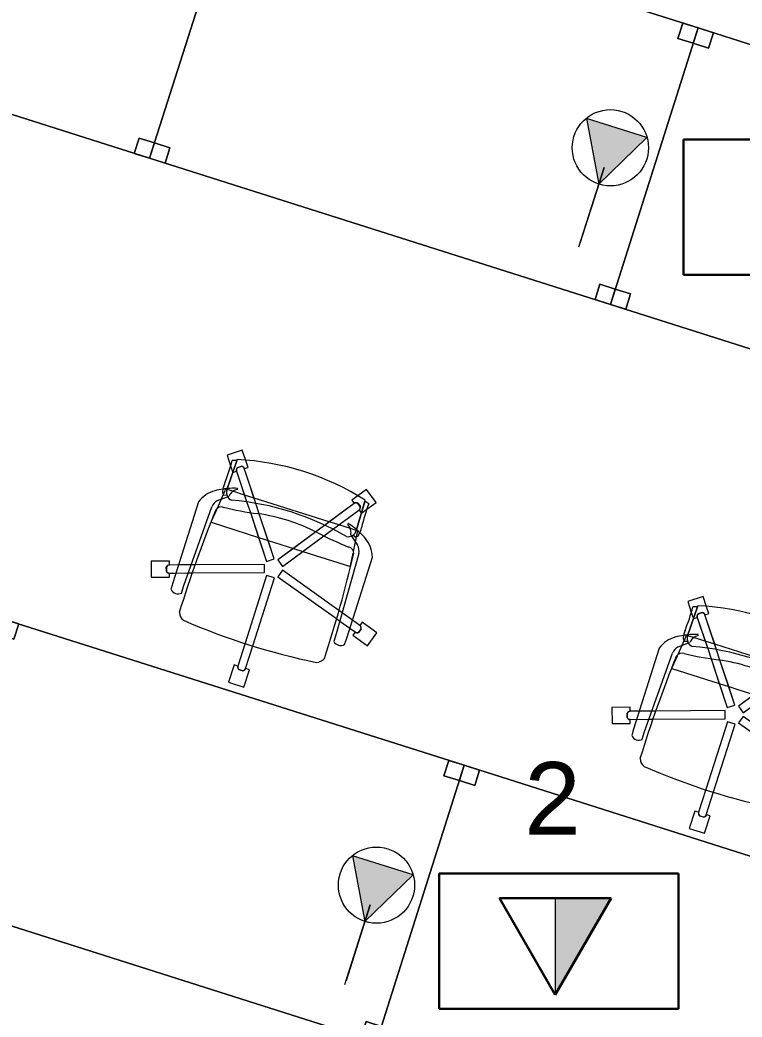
# Model space of a CAD drawing. Header units: inches. Extents: x 385 to 2249, y -1781 to -36.
# Drawn here: x 1815 to 1904.6, y -686 to -562.2 of the extents above; entities that cross this region are included whole.
import ezdxf

# ---------------------------------------------------------------- set-up
doc = ezdxf.new("R2010")
doc.units = ezdxf.units.IN
doc.header["$MEASUREMENT"] = 0
doc.layers.add('A-ANNO-NOTE', color=131, linetype='Continuous', lineweight=30)
doc.layers.add('I-FURN', color=30, linetype='Continuous', lineweight=9)
doc.styles.add('Swis721 Lt BT', font='swissl.ttf', dxfattribs={"height": 9})

# ---------------------------------------------------------------- blocks, each defined once
blk = doc.blocks.new('Rectangular Table - Rectangular Table-5809067-Level 5 POWER _ SIGNAL')
at = {"layer": 'I-FURN'}
for p, q in [((-28, 18), (-30, 18)), ((-30, 18), (-30, 16)), ((-30, 16), (-30, 18)), ((-30, 18), (-28, 18)), ((30, 18), (-30, 18)), ((-30, 18), (-30, -18)), ((-30, -18), (-30, 18)), ((-30, 18), (30, 18)), ((-28, 16), (-28, 18)), ((-28, 18), (-28, 16)), ((28, 18), (28, 16)), ((30, 18), (28, 18)), ((28, 18), (30, 18)), ((28, 16), (28, 18)), ((30, 16), (30, 18)), ((30, 18), (30, 16)), ((30, -18), (30, 18)), ((30, 18), (30, -18)), ((-30, 16), (-28, 16)), ((-28, 16), (-30, 16)), ((28, 16), (30, 16)), ((30, 16), (28, 16)), ((-28, -16), (-30, -16)), ((-30, -16), (-30, -18)), ((-30, -18), (-30, -16)), ((-30, -16), (-28, -16)), ((-28, -18), (-28, -16)), ((-28, -16), (-28, -18)), ((30, -16), (28, -16)), ((28, -16), (28, -18)), ((28, -18), (28, -16)), ((28, -16), (30, -16)), ((30, -18), (30, -16)), ((30, -16), (30, -18)), ((-30, -18), (-28, -18)), ((-28, -18), (-30, -18)), ((-30, -18), (30, -18)), ((30, -18), (-30, -18)), ((28, -18), (30, -18)), ((30, -18), (28, -18))]:
    blk.add_line(p, q, dxfattribs=at)
blk = doc.blocks.new('Rectangular Table - Rectangular Table-5809079-Level 5 POWER _ SIGNAL')
at = {"layer": 'I-FURN'}
for p, q in [((-28, 18), (-30, 18)), ((-30, 18), (-30, 16)), ((-30, 16), (-30, 18)), ((-30, 18), (-28, 18)), ((30, 18), (-30, 18)), ((-30, 18), (-30, -18)), ((-30, -18), (-30, 18)), ((-30, 18), (30, 18)), ((-28, 16), (-28, 18)), ((-28, 18), (-28, 16)), ((28, 18), (28, 16)), ((30, 18), (28, 18)), ((28, 18), (30, 18)), ((28, 16), (28, 18)), ((30, 16), (30, 18)), ((30, 18), (30, 16)), ((30, -18), (30, 18)), ((30, 18), (30, -18)), ((-30, 16), (-28, 16)), ((-28, 16), (-30, 16)), ((28, 16), (30, 16)), ((30, 16), (28, 16)), ((-28, -16), (-30, -16)), ((-30, -16), (-30, -18)), ((-30, -18), (-30, -16)), ((-30, -16), (-28, -16)), ((-28, -18), (-28, -16)), ((-28, -16), (-28, -18)), ((30, -16), (28, -16)), ((28, -16), (28, -18)), ((28, -18), (28, -16)), ((28, -16), (30, -16)), ((30, -18), (30, -16)), ((30, -16), (30, -18)), ((-30, -18), (-28, -18)), ((-28, -18), (-30, -18)), ((-30, -18), (30, -18)), ((30, -18), (-30, -18)), ((28, -18), (30, -18)), ((30, -18), (28, -18))]:
    blk.add_line(p, q, dxfattribs=at)
blk = doc.blocks.new('F-Haworth_Chair_X99-Seminar - X99 Advanced Seminar Chair-V102-Level 5 POWER _ SIGNAL')
at = {"layer": 'I-FURN'}
for p, q in [((-8.08, 12.82), (-9.7, 11.65)), ((-8.08, 12.82), (-9.7, 11.65)), ((-7.29, 11.74), (-8.08, 12.82)), ((-7.29, 11.74), (-8.08, 12.82)), ((8.08, 12.82), (7.29, 11.74)), ((8.08, 12.82), (7.29, 11.74)), ((9.7, 11.65), (8.08, 12.82)), ((9.7, 11.65), (8.08, 12.82)), ((-9.7, 11.65), (-8.88, 10.52)), ((-9.7, 11.65), (-8.88, 10.52)), ((-8.34, 11.52), (-8.42, 7.57)), ((-8.42, 7.57), (-8.34, 11.37)), ((-6.76, 11), (-7.29, 11.74)), ((-6.76, 11), (-7.29, 11.74)), ((7.29, 11.74), (6.76, 11)), ((7.29, 11.74), (6.76, 11)), ((8.42, 7.57), (8.34, 11.52)), ((8.34, 11.37), (8.42, 7.57)), ((8.88, 10.52), (9.7, 11.65)), ((8.88, 10.52), (9.7, 11.65)), ((-8.88, 10.52), (-8.38, 9.83)), ((-8.88, 10.52), (-8.38, 9.83)), ((-8.38, 9.83), (-7.99, 10.11)), ((-8.38, 9.83), (-7.99, 10.11)), ((-8, 10.58), (-7.59, 10.88)), ((-8, 10.58), (-7.59, 10.88)), ((-7.59, 10.87), (-7.99, 10.57)), ((-7.59, 10.87), (-7.99, 10.57)), ((-7.97, 10.12), (-6.14, 7.6)), ((-7.97, 10.12), (-5.57, 6.82)), ((-6.66, 10.02), (-7.16, 10.71)), ((-6.66, 10.02), (-7.16, 10.71)), ((-7.15, 10.72), (-6.76, 11)), ((-7.15, 10.72), (-6.76, 11)), ((-4.9, 7.6), (-6.65, 10)), ((-4.47, 7.01), (-6.65, 10)), ((7.16, 10.71), (4.47, 7.01)), ((7.16, 10.71), (4.9, 7.6)), ((5.57, 6.82), (7.97, 10.12)), ((6.14, 7.6), (7.97, 10.12)), ((6.76, 11), (7.15, 10.72)), ((6.76, 11), (7.15, 10.72)), ((7.59, 10.88), (8, 10.58)), ((7.59, 10.88), (8, 10.58)), ((7.99, 10.57), (7.59, 10.87)), ((7.99, 10.57), (7.59, 10.87)), ((7.99, 10.11), (8.38, 9.83)), ((7.99, 10.11), (8.38, 9.83)), ((8.38, 9.83), (8.88, 10.52)), ((8.38, 9.83), (8.88, 10.52)), ((-8.6, 7.6), (-8.62, 7.43)), ((-8.49, 7.6), (-8.56, 7.6)), ((-7.65, 7.6), (-8.4, 7.6)), ((-6.14, 7.6), (-7.65, 7.6)), ((-7.18, 7.99), (-7.21, 8.13)), ((-4.9, 7.6), (-6.14, 7.6)), ((-6.14, 7.6), (-5.57, 6.82)), ((4.9, 7.6), (-4.9, 7.6)), ((-4.47, 7.01), (-4.9, 7.6)), ((4.9, 7.6), (4.47, 7.01)), ((6.14, 7.6), (4.9, 7.6)), ((5.57, 6.82), (6.14, 7.6)), ((7.65, 7.6), (6.14, 7.6)), ((7.21, 8.13), (7.18, 7.99)), ((8.4, 7.6), (7.65, 7.6)), ((8.56, 7.6), (8.49, 7.6)), ((8.62, 7.43), (8.6, 7.6)), ((-9.13, 5.92), (-8.07, 6.77)), ((-8.75, 6.22), (-8.88, 4.99)), ((-8.68, 6.87), (-8.75, 6.22)), ((-8.62, 7.42), (-8.68, 6.91)), ((-8.61, 6.81), (-8.23, 6.95)), ((-8.07, 6.77), (-7.95, 6.87)), ((-5.57, 6.82), (-4.79, 5.75)), ((-5.57, 6.82), (-4.79, 5.75)), ((-3.68, 5.91), (-4.47, 7.01)), ((-3.68, 5.91), (-4.47, 7.01)), ((4.47, 7.01), (3.68, 5.91)), ((4.47, 7.01), (3.68, 5.91)), ((4.79, 5.75), (5.57, 6.82)), ((4.79, 5.75), (5.57, 6.82)), ((7.95, 6.87), (8.03, 6.81)), ((8.07, 6.77), (9.13, 5.92)), ((8.23, 6.95), (8.61, 6.81)), ((8.68, 6.87), (8.62, 7.42)), ((8.75, 6.22), (8.68, 6.87)), ((8.88, 4.99), (8.75, 6.22)), ((-11.32, 5.06), (-11.32, -5.48)), ((-9.92, -5.36), (-9.57, 4.97)), ((-8.88, 4.99), (-8.89, 4.91)), ((-4.79, 5.75), (-2.89, 3.12)), ((-4.79, 5.75), (-1.04, 0.58)), ((-1.65, 3.12), (-3.68, 5.91)), ((-0.23, 1.17), (-3.68, 5.91)), ((3.68, 5.91), (0.23, 1.17)), ((1.04, 0.58), (4.79, 5.75)), ((3.68, 5.91), (1.65, 3.12)), ((2.89, 3.12), (4.79, 5.75)), ((8.89, 4.91), (8.88, 4.99)), ((9.57, 4.97), (9.92, -5.36)), ((11.32, -5.48), (11.32, 5.06)), ((-8.9, 4.8), (-9.07, 3.2)), ((9.07, 3.2), (8.9, 4.8)), ((-9.07, 3.2), (-9.07, 3.12)), ((-9.07, 3.12), (-2.89, 3.12)), ((-2.89, 3.12), (-1.65, 3.12)), ((-2.89, 3.12), (-1.04, 0.58)), ((-1.65, 3.12), (1.65, 3.12)), ((-0.23, 1.17), (-1.65, 3.12)), ((1.65, 3.12), (0.23, 1.17)), ((1.04, 0.58), (2.89, 3.12)), ((1.65, 3.12), (2.89, 3.12)), ((2.89, 3.12), (9.07, 3.12)), ((9.07, 3.12), (9.07, 3.2)), ((-1.18, 0.14), (-9.37, -2.52)), ((-1.18, 0.14), (-9.37, -2.52)), ((-0.87, -0.81), (-1.18, 0.14)), ((-0.87, -0.81), (-1.18, 0.14)), ((-1.04, 0.58), (-0.23, 1.17)), ((-1.04, 0.58), (-0.23, 1.17)), ((0.23, 1.17), (1.04, 0.58)), ((0.23, 1.17), (1.04, 0.58)), ((1.18, 0.14), (0.87, -0.81)), ((1.18, 0.14), (0.87, -0.81)), ((9.37, -2.52), (1.18, 0.14)), ((9.37, -2.52), (1.18, 0.14)), ((-9.38, -3.57), (-0.87, -0.81)), ((-9.38, -3.57), (-0.87, -0.81)), ((-0.5, -1.08), (-0.5, -9.91)), ((0.5, -1.08), (-0.5, -1.08)), ((-0.5, -1.08), (-0.5, -9.91)), ((0.5, -1.08), (-0.5, -1.08)), ((0.5, -9.91), (0.5, -1.08)), ((0.5, -9.91), (0.5, -1.08)), ((0.87, -0.81), (9.38, -3.57)), ((0.87, -0.81), (9.38, -3.57)), ((-12.55, -3.03), (-14.69, -3.72)), ((-12.55, -3.03), (-14.69, -3.72)), ((-12.4, -3.49), (-12.55, -3.03)), ((-12.4, -3.49), (-12.55, -3.03)), ((-11.32, -3.15), (-12.4, -3.5)), ((-11.32, -3.15), (-12.4, -3.5)), ((-9.83, -2.67), (-11.32, -3.15)), ((-9.83, -2.67), (-11.32, -3.15)), ((-9.86, -3.73), (-9.38, -3.57)), ((-9.86, -3.73), (-9.38, -3.57)), ((-9.37, -2.52), (-9.83, -2.67)), ((-9.37, -2.52), (-9.83, -2.67)), ((9.83, -2.67), (9.37, -2.52)), ((9.83, -2.67), (9.37, -2.52)), ((9.38, -3.57), (9.86, -3.73)), ((9.38, -3.57), (9.86, -3.73)), ((11.32, -3.15), (9.83, -2.67)), ((11.32, -3.15), (9.83, -2.67)), ((12.4, -3.5), (11.32, -3.15)), ((12.4, -3.5), (11.32, -3.15)), ((12.55, -3.03), (12.4, -3.49)), ((12.55, -3.03), (12.4, -3.49)), ((14.69, -3.72), (12.55, -3.03)), ((14.69, -3.72), (12.55, -3.03)), ((-14.69, -3.72), (-14.08, -5.62)), ((-14.69, -3.72), (-14.08, -5.62)), ((-14.08, -5.62), (-11.94, -4.93)), ((-14.08, -5.62), (-11.94, -4.93)), ((-12.53, -4.34), (-12.69, -3.85)), ((-12.53, -4.34), (-12.69, -3.85)), ((-12.68, -3.86), (-12.52, -4.33)), ((-12.68, -3.86), (-12.52, -4.33)), ((-12.09, -4.45), (-11.32, -4.21)), ((-12.09, -4.45), (-11.32, -4.21)), ((-11.94, -4.92), (-12.09, -4.47)), ((-11.94, -4.93), (-12.09, -4.47)), ((-11.94, -4.93), (-11.94, -4.92)), ((-11.32, -4.21), (-10.15, -3.82)), ((-11.32, -4.21), (-10.15, -3.82)), ((-10.13, -3.82), (-9.86, -3.73)), ((-10.13, -3.82), (-9.86, -3.73)), ((9.86, -3.73), (11.32, -4.21)), ((9.86, -3.73), (11.32, -4.21)), ((11.32, -4.21), (12.09, -4.45)), ((11.32, -4.21), (12.09, -4.45)), ((12.09, -4.47), (11.94, -4.93)), ((12.09, -4.47), (11.94, -4.93)), ((11.94, -4.93), (14.08, -5.62)), ((11.94, -4.93), (14.08, -5.62)), ((12.52, -4.33), (12.68, -3.86)), ((12.52, -4.33), (12.68, -3.86)), ((12.69, -3.85), (12.53, -4.34)), ((12.69, -3.85), (12.53, -4.34)), ((14.08, -5.62), (14.69, -3.72)), ((14.08, -5.62), (14.69, -3.72)), ((-11.32, -5.48), (-11.3, -6.32)), ((-9.92, -6.36), (-9.92, -5.36)), ((9.92, -5.36), (9.92, -6.36)), ((11.3, -6.32), (11.32, -5.48)), ((14.08, -5.62), (14.08, -5.62)), ((-0.5, -9.91), (-0.5, -12.88)), ((-0.5, -9.91), (-0.5, -12.88)), ((0.5, -12.88), (0.5, -9.91)), ((0.5, -12.88), (0.5, -9.91)), ((-0.52, -12.88), (-1, -12.88)), ((-1, -12.88), (-1, -15.13)), ((-0.52, -12.88), (-1, -12.88)), ((-1, -12.88), (-1, -15.13)), ((0.26, -13.26), (-0.26, -13.26)), ((0.26, -13.26), (-0.26, -13.26)), ((-0.25, -13.25), (0.25, -13.25)), ((-0.25, -13.25), (0.25, -13.25)), ((1, -12.88), (0.52, -12.88)), ((1, -12.88), (0.52, -12.88)), ((1, -15.13), (1, -12.88)), ((1, -15.13), (1, -12.88)), ((-1, -15.13), (1, -15.13)), ((-1, -15.13), (1, -15.13))]:
    blk.add_line(p, q, dxfattribs=at)
for centre, radius, start, end in [((0, -20.29), 32.89, 75.3075, 104.696), ((-36.06, 10.03), 27.2, 355.9857, 2.5118), ((0, -20.73), 33.17, 104.5766, 105.5522), ((0, -20.73), 33.17, 74.4478, 75.4234), ((36.06, 10.03), 27.2, 177.4882, 184.0143), ((-7.66, 10.36), 0.407, 147.1651, 175.033), ((-7.66, 10.36), 0.407, 147.1651, 216.8349), ((-7.66, 10.36), 0.407, 175.033, 216.8349), ((-7.64, 10.36), 0.406, 148.6199, 216), ((-7.64, 10.36), 0.406, 148.6199, 216), ((-7.48, 10.49), 0.407, 35.1651, 104.8349), ((-7.48, 10.49), 0.407, 35.1651, 104.8349), ((-7.49, 10.47), 0.406, 36, 103.3801), ((-7.49, 10.47), 0.406, 36, 103.3801), ((7.48, 10.49), 0.407, 75.1651, 144.8349), ((7.48, 10.49), 0.407, 75.1651, 144.8349), ((7.49, 10.47), 0.406, 76.6199, 144), ((7.49, 10.47), 0.406, 130.524, 144), ((7.49, 10.47), 0.406, 117.0479, 130.524), ((7.49, 10.47), 0.406, 76.6199, 117.0479), ((7.64, 10.36), 0.406, 324, 31.3801), ((7.64, 10.36), 0.406, 324, 17.9041), ((7.66, 10.36), 0.407, 323.1651, 32.8349), ((7.66, 10.36), 0.407, 323.1651, 32.8349), ((7.64, 10.36), 0.406, 17.9041, 31.3801), ((-4.71, -1.15), 9.61, 116.0036, 121.9522), ((-5.2, 7.86), 3.74, 175.9857, 189.9064), ((-4.71, -1.15), 9.61, 113.5094, 116.0036), ((-4.71, -1.15), 9.61, 112.927, 113.3607), ((-4.71, -1.15), 9.61, 105.0666, 112.7369), ((-7.37, 7.55), 1.05, 178.8214, 214.7998), ((-7.37, 7.55), 1.05, 178.8214, 264.0446), ((-6.55, 6.76), 1.38, 147.5752, 174.9122), ((-6.55, 6.76), 1.38, 117.0503, 145.9813), ((6.55, 6.76), 1.38, 34.0187, 62.9497), ((4.71, -1.15), 9.61, 67.2631, 74.9334), ((7.37, 7.55), 1.05, 275.9554, 1.1786), ((6.55, 6.76), 1.38, 5.0878, 32.4248), ((7.37, 7.55), 1.05, 325.2002, 1.1786), ((4.71, -1.15), 9.61, 66.6393, 67.073), ((4.71, -1.15), 9.61, 63.9964, 66.4906), ((5.2, 7.86), 3.74, 350.0936, 4.0143), ((4.71, -1.15), 9.61, 58.0478, 63.9964), ((-7.87, 3.92), 3.63, 121.9522, 161.8211), ((-8.28, 7.33), 0.613, 189.9064, 237.4573), ((0, -26.49), 33.83, 77.2285, 102.7715), ((0, -15.97), 22.19, 79.9767, 100.0233), ((8.28, 7.33), 0.613, 302.5427, 350.0936), ((7.87, 3.92), 3.63, 18.1789, 58.0478), ((-8.18, 4.9), 1.39, 132.8922, 177.1987), ((-8.24, 4.59), 0.763, 84.2338, 165.7662), ((-11.32, 48.08), 42.84, 274.2301, 280.0233), ((11.32, 48.08), 42.84, 259.9767, 265.7699), ((8.24, 4.59), 0.763, 14.2338, 95.7662), ((8.18, 4.9), 1.39, 2.8013, 47.1078), ((144.06, -7.32), 153.52, 175.4787, 180.5251), ((-144.06, -7.32), 153.52, 359.4749, 4.5213), ((-12.28, -3.88), 0.407, 107.1651, 176.8349), ((-12.28, -3.88), 0.407, 107.1651, 176.8349), ((-12.27, -3.89), 0.406, 108, 175.3801), ((-12.27, -3.89), 0.406, 121.476, 161.9041), ((-12.27, -3.89), 0.406, 108, 121.476), ((12.28, -3.88), 0.407, 3.1651, 72.8349), ((12.28, -3.88), 0.407, 3.1651, 72.8349), ((12.27, -3.89), 0.406, 45.0479, 72), ((12.27, -3.89), 0.406, 4.6199, 72), ((12.27, -3.89), 0.406, 4.6199, 45.0479), ((-12.27, -3.89), 0.406, 161.9041, 175.3801), ((-12.22, -4.09), 0.407, 219.1651, 288.8349), ((-12.22, -4.09), 0.407, 219.1651, 288.8349), ((-12.22, -4.07), 0.406, 220.6199, 274.524), ((-12.22, -4.07), 0.406, 220.6199, 288), ((-12.22, -4.07), 0.406, 274.524, 288), ((12.22, -4.07), 0.406, 252, 319.3801), ((12.22, -4.09), 0.407, 251.1651, 320.8349), ((12.22, -4.09), 0.407, 251.1651, 320.8349), ((12.22, -4.07), 0.406, 252, 265.476), ((12.22, -4.07), 0.406, 265.476, 305.9041), ((12.22, -4.07), 0.406, 305.9041, 319.3801), ((-10.58, -5.68), 0.956, 221.8901, 314.1099), ((10.58, -5.68), 0.956, 225.8901, 318.1099), ((-8.21, -8.28), 1.31, 200.0433, 249.9567), ((0, 75.01), 84.96, 264.1475, 275.8525), ((8.21, -8.28), 1.31, 290.0433, 339.9567), ((-0.11, -12.88), 0.407, 179.1651, 248.8349), ((-0.11, -12.88), 0.407, 179.1651, 248.8349), ((-0.09, -12.88), 0.406, 180, 193.476), ((-0.09, -12.88), 0.406, 180, 247.3801), ((-0.09, -12.88), 0.406, 193.476, 233.9041), ((-0.09, -12.88), 0.406, 233.9041, 247.3801), ((0.09, -12.88), 0.406, 292.6199, 360), ((0.09, -12.88), 0.406, 292.6199, 306.0959), ((0.11, -12.88), 0.407, 291.1651, 0.8349), ((0.11, -12.88), 0.407, 291.1651, 0.8349), ((0.09, -12.88), 0.406, 306.0959, 346.524), ((0.09, -12.88), 0.406, 346.524, 360)]:
    blk.add_arc(centre, radius, start, end, dxfattribs=at)
blk = doc.blocks.new('F-Haworth_Chair_X99-Seminar - X99 Advanced Seminar Chair-V104-Level 5 POWER _ SIGNAL')
at = {"layer": 'I-FURN'}
for p, q in [((-8.08, 12.82), (-9.7, 11.65)), ((-8.08, 12.82), (-9.7, 11.65)), ((-7.29, 11.74), (-8.08, 12.82)), ((-7.29, 11.74), (-8.08, 12.82)), ((8.08, 12.82), (7.29, 11.74)), ((8.08, 12.82), (7.29, 11.74)), ((9.7, 11.65), (8.08, 12.82)), ((9.7, 11.65), (8.08, 12.82)), ((-9.7, 11.65), (-8.88, 10.52)), ((-9.7, 11.65), (-8.88, 10.52)), ((-8.34, 11.52), (-8.42, 7.57)), ((-8.42, 7.57), (-8.34, 11.37)), ((-6.76, 11), (-7.29, 11.74)), ((-6.76, 11), (-7.29, 11.74)), ((7.29, 11.74), (6.76, 11)), ((7.29, 11.74), (6.76, 11)), ((8.42, 7.57), (8.34, 11.52)), ((8.34, 11.37), (8.42, 7.57)), ((8.88, 10.52), (9.7, 11.65)), ((8.88, 10.52), (9.7, 11.65)), ((-8.88, 10.52), (-8.38, 9.83)), ((-8.88, 10.52), (-8.38, 9.83)), ((-8.38, 9.83), (-7.99, 10.11)), ((-8.38, 9.83), (-7.99, 10.11)), ((-8, 10.58), (-7.59, 10.88)), ((-8, 10.58), (-7.59, 10.88)), ((-7.59, 10.87), (-7.99, 10.57)), ((-7.59, 10.87), (-7.99, 10.57)), ((-7.97, 10.12), (-6.14, 7.6)), ((-7.97, 10.12), (-5.57, 6.82)), ((-4.9, 7.6), (-7.16, 10.71)), ((-4.47, 7.01), (-7.16, 10.71)), ((-7.15, 10.72), (-6.76, 11)), ((-7.15, 10.72), (-6.76, 11)), ((7.16, 10.71), (4.47, 7.01)), ((7.16, 10.71), (4.9, 7.6)), ((5.57, 6.82), (7.97, 10.12)), ((6.14, 7.6), (7.97, 10.12)), ((6.76, 11), (7.15, 10.72)), ((6.76, 11), (7.15, 10.72)), ((7.59, 10.88), (8, 10.58)), ((7.59, 10.88), (8, 10.58)), ((7.99, 10.57), (7.59, 10.87)), ((7.99, 10.57), (7.59, 10.87)), ((7.99, 10.11), (8.38, 9.83)), ((7.99, 10.11), (8.38, 9.83)), ((8.38, 9.83), (8.88, 10.52)), ((8.38, 9.83), (8.88, 10.52)), ((-8.6, 7.6), (-8.62, 7.43)), ((-8.49, 7.6), (-8.56, 7.6)), ((-7.65, 7.6), (-8.4, 7.6)), ((-6.14, 7.6), (-7.65, 7.6)), ((-7.18, 7.99), (-7.21, 8.13)), ((-4.9, 7.6), (-6.14, 7.6)), ((-6.14, 7.6), (-5.57, 6.82)), ((4.9, 7.6), (-4.9, 7.6)), ((-4.47, 7.01), (-4.9, 7.6)), ((4.9, 7.6), (4.47, 7.01)), ((6.14, 7.6), (4.9, 7.6)), ((5.57, 6.82), (6.14, 7.6)), ((7.65, 7.6), (6.14, 7.6)), ((7.21, 8.13), (7.18, 7.99)), ((8.4, 7.6), (7.65, 7.6)), ((8.56, 7.6), (8.49, 7.6)), ((8.62, 7.43), (8.6, 7.6)), ((-9.13, 5.92), (-8.07, 6.77)), ((-8.75, 6.22), (-8.88, 4.99)), ((-8.68, 6.87), (-8.75, 6.22)), ((-8.62, 7.42), (-8.68, 6.91)), ((-8.61, 6.81), (-8.23, 6.95)), ((-8.07, 6.77), (-7.95, 6.87)), ((-5.57, 6.82), (-4.79, 5.75)), ((-5.57, 6.82), (-4.79, 5.75)), ((-3.68, 5.91), (-4.47, 7.01)), ((-3.68, 5.91), (-4.47, 7.01)), ((4.47, 7.01), (3.68, 5.91)), ((4.47, 7.01), (3.68, 5.91)), ((4.79, 5.75), (5.57, 6.82)), ((4.79, 5.75), (5.57, 6.82)), ((7.95, 6.87), (8.03, 6.81)), ((8.07, 6.77), (9.13, 5.92)), ((8.23, 6.95), (8.61, 6.81)), ((8.68, 6.87), (8.62, 7.42)), ((8.75, 6.22), (8.68, 6.87)), ((8.88, 4.99), (8.75, 6.22)), ((-11.32, 5.06), (-11.32, -5.48)), ((-9.92, -5.36), (-9.57, 4.97)), ((-8.88, 4.99), (-8.89, 4.91)), ((-4.79, 5.75), (-2.89, 3.12)), ((-4.79, 5.75), (-1.04, 0.58)), ((-1.65, 3.12), (-3.68, 5.91)), ((-0.23, 1.17), (-3.68, 5.91)), ((3.68, 5.91), (0.23, 1.17)), ((1.04, 0.58), (4.79, 5.75)), ((3.68, 5.91), (1.65, 3.12)), ((2.89, 3.12), (4.79, 5.75)), ((8.89, 4.91), (8.88, 4.99)), ((9.57, 4.97), (9.92, -5.36)), ((11.32, -5.48), (11.32, 5.06)), ((-8.9, 4.8), (-9.07, 3.2)), ((9.07, 3.2), (8.9, 4.8)), ((-9.07, 3.2), (-9.07, 3.12)), ((-9.07, 3.12), (-2.89, 3.12)), ((-2.89, 3.12), (-1.65, 3.12)), ((-2.89, 3.12), (-1.04, 0.58)), ((-1.65, 3.12), (1.65, 3.12)), ((-0.23, 1.17), (-1.65, 3.12)), ((1.65, 3.12), (0.23, 1.17)), ((1.04, 0.58), (2.89, 3.12)), ((1.65, 3.12), (2.89, 3.12)), ((2.89, 3.12), (9.07, 3.12)), ((9.07, 3.12), (9.07, 3.2)), ((-1.18, 0.14), (-9.37, -2.52)), ((-1.18, 0.14), (-9.37, -2.52)), ((-0.87, -0.81), (-1.18, 0.14)), ((-0.87, -0.81), (-1.18, 0.14)), ((-1.04, 0.58), (-0.23, 1.17)), ((-1.04, 0.58), (-0.23, 1.17)), ((0.23, 1.17), (1.04, 0.58)), ((0.23, 1.17), (1.04, 0.58)), ((1.18, 0.14), (0.87, -0.81)), ((1.18, 0.14), (0.87, -0.81)), ((9.37, -2.52), (1.18, 0.14)), ((9.37, -2.52), (1.18, 0.14)), ((-9.38, -3.57), (-0.87, -0.81)), ((-9.38, -3.57), (-0.87, -0.81)), ((-0.5, -1.08), (-0.5, -9.91)), ((0.5, -1.08), (-0.5, -1.08)), ((-0.5, -1.08), (-0.5, -9.91)), ((0.5, -1.08), (-0.5, -1.08)), ((0.5, -9.91), (0.5, -1.08)), ((0.5, -9.91), (0.5, -1.08)), ((0.87, -0.81), (9.38, -3.57)), ((0.87, -0.81), (9.38, -3.57)), ((-12.55, -3.03), (-14.69, -3.72)), ((-12.55, -3.03), (-14.69, -3.72)), ((-12.4, -3.49), (-12.55, -3.03)), ((-12.4, -3.49), (-12.55, -3.03)), ((-11.32, -3.15), (-12.4, -3.5)), ((-11.32, -3.15), (-12.4, -3.5)), ((-9.83, -2.67), (-11.32, -3.15)), ((-9.83, -2.67), (-11.32, -3.15)), ((-9.86, -3.73), (-9.38, -3.57)), ((-9.86, -3.73), (-9.38, -3.57)), ((-9.37, -2.52), (-9.83, -2.67)), ((-9.37, -2.52), (-9.83, -2.67)), ((9.83, -2.67), (9.37, -2.52)), ((9.83, -2.67), (9.37, -2.52)), ((9.38, -3.57), (9.86, -3.73)), ((9.38, -3.57), (9.86, -3.73)), ((11.32, -3.15), (9.83, -2.67)), ((11.32, -3.15), (9.83, -2.67)), ((12.4, -3.5), (11.32, -3.15)), ((12.4, -3.5), (11.32, -3.15)), ((12.55, -3.03), (12.4, -3.49)), ((12.55, -3.03), (12.4, -3.49)), ((14.69, -3.72), (12.55, -3.03)), ((14.69, -3.72), (12.55, -3.03)), ((-14.69, -3.72), (-14.08, -5.62)), ((-14.69, -3.72), (-14.08, -5.62)), ((-14.08, -5.62), (-11.94, -4.93)), ((-14.08, -5.62), (-11.94, -4.93)), ((-12.53, -4.34), (-12.69, -3.85)), ((-12.53, -4.34), (-12.69, -3.85)), ((-12.68, -3.86), (-12.52, -4.33)), ((-12.68, -3.86), (-12.52, -4.33)), ((-12.09, -4.45), (-11.32, -4.21)), ((-12.09, -4.45), (-11.32, -4.21)), ((-11.94, -4.93), (-12.09, -4.47)), ((-11.94, -4.93), (-12.09, -4.47)), ((-11.32, -4.21), (-9.86, -3.73)), ((-11.32, -4.21), (-9.86, -3.73)), ((9.86, -3.73), (11.32, -4.21)), ((9.86, -3.73), (11.32, -4.21)), ((11.32, -4.21), (12.09, -4.45)), ((11.32, -4.21), (12.09, -4.45)), ((12.09, -4.47), (11.94, -4.93)), ((12.09, -4.47), (11.94, -4.93)), ((11.94, -4.93), (14.08, -5.62)), ((11.94, -4.93), (14.08, -5.62)), ((12.52, -4.33), (12.68, -3.86)), ((12.52, -4.33), (12.68, -3.86)), ((12.69, -3.85), (12.53, -4.34)), ((12.69, -3.85), (12.53, -4.34)), ((14.08, -5.62), (14.69, -3.72)), ((14.08, -5.62), (14.69, -3.72)), ((-11.32, -5.48), (-11.3, -6.32)), ((-9.92, -6.36), (-9.92, -5.36)), ((9.92, -5.36), (9.92, -6.36)), ((11.3, -6.32), (11.32, -5.48)), ((-0.5, -9.91), (-0.5, -12.88)), ((-0.5, -9.91), (-0.5, -12.88)), ((0.5, -12.88), (0.5, -9.91)), ((0.5, -12.88), (0.5, -9.91)), ((-0.52, -12.88), (-1, -12.88)), ((-1, -12.88), (-1, -15.13)), ((-0.52, -12.88), (-1, -12.88)), ((-1, -12.88), (-1, -15.13)), ((0.26, -13.26), (-0.26, -13.26)), ((0.26, -13.26), (-0.26, -13.26)), ((-0.25, -13.25), (0.25, -13.25)), ((-0.25, -13.25), (0.25, -13.25)), ((1, -12.88), (0.52, -12.88)), ((1, -12.88), (0.52, -12.88)), ((1, -15.13), (1, -12.88)), ((1, -15.13), (1, -12.88)), ((-1, -15.13), (1, -15.13)), ((-1, -15.13), (1, -15.13))]:
    blk.add_line(p, q, dxfattribs=at)
for centre, radius, start, end in [((0, -20.29), 32.89, 75.3075, 104.696), ((-36.06, 10.03), 27.2, 355.9857, 2.5118), ((0, -20.73), 33.17, 104.5766, 105.5522), ((0, -20.73), 33.17, 74.4478, 75.4234), ((36.06, 10.03), 27.2, 177.4882, 184.0143), ((-7.66, 10.36), 0.407, 147.1651, 175.033), ((-7.66, 10.36), 0.407, 147.1651, 216.8349), ((-7.66, 10.36), 0.407, 175.033, 216.8349), ((-7.64, 10.36), 0.406, 148.6199, 216), ((-7.64, 10.36), 0.406, 148.6199, 216), ((-7.48, 10.49), 0.407, 63.033, 104.8349), ((-7.48, 10.49), 0.407, 35.1651, 104.8349), ((-7.49, 10.47), 0.406, 36, 103.3801), ((-7.49, 10.47), 0.406, 36, 103.3801), ((-7.48, 10.49), 0.407, 35.1651, 63.033), ((7.48, 10.49), 0.407, 75.1651, 144.8349), ((7.48, 10.49), 0.407, 75.1651, 144.8349), ((7.49, 10.47), 0.406, 76.6199, 144), ((7.49, 10.47), 0.406, 130.524, 144), ((7.49, 10.47), 0.406, 117.0479, 130.524), ((7.49, 10.47), 0.406, 76.6199, 117.0479), ((7.64, 10.36), 0.406, 324, 31.3801), ((7.64, 10.36), 0.406, 324, 17.9041), ((7.66, 10.36), 0.407, 323.1651, 32.8349), ((7.66, 10.36), 0.407, 323.1651, 32.8349), ((7.64, 10.36), 0.406, 17.9041, 31.3801), ((-4.71, -1.15), 9.61, 116.0036, 121.9522), ((-5.2, 7.86), 3.74, 175.9857, 189.9064), ((-4.71, -1.15), 9.61, 113.5094, 116.0036), ((-4.71, -1.15), 9.61, 112.927, 113.3607), ((-4.71, -1.15), 9.61, 105.0666, 112.7369), ((-7.37, 7.55), 1.05, 178.8214, 214.7998), ((-7.37, 7.55), 1.05, 178.8214, 264.0446), ((-6.55, 6.76), 1.38, 147.5752, 174.9122), ((-6.55, 6.76), 1.38, 117.0503, 145.9813), ((6.55, 6.76), 1.38, 34.0187, 62.9497), ((4.71, -1.15), 9.61, 67.2631, 74.9334), ((7.37, 7.55), 1.05, 275.9554, 1.1786), ((6.55, 6.76), 1.38, 5.0878, 32.4248), ((7.37, 7.55), 1.05, 325.2002, 1.1786), ((4.71, -1.15), 9.61, 66.6393, 67.073), ((4.71, -1.15), 9.61, 63.9964, 66.4906), ((5.2, 7.86), 3.74, 350.0936, 4.0143), ((4.71, -1.15), 9.61, 58.0478, 63.9964), ((-7.87, 3.92), 3.63, 121.9522, 161.8211), ((-8.28, 7.33), 0.613, 189.9064, 237.4573), ((0, -26.49), 33.83, 77.2285, 102.7715), ((0, -15.97), 22.19, 79.9767, 100.0233), ((8.28, 7.33), 0.613, 302.5427, 350.0936), ((7.87, 3.92), 3.63, 18.1789, 58.0478), ((-8.18, 4.9), 1.39, 132.8922, 177.1987), ((-8.24, 4.59), 0.763, 84.2338, 165.7662), ((-11.32, 48.08), 42.84, 274.2301, 280.0233), ((11.32, 48.08), 42.84, 259.9767, 265.7699), ((8.24, 4.59), 0.763, 14.2338, 95.7662), ((8.18, 4.9), 1.39, 2.8013, 47.1078), ((144.06, -7.32), 153.52, 175.4787, 180.5251), ((-144.06, -7.32), 153.52, 359.4749, 4.5213), ((-12.28, -3.88), 0.407, 107.1651, 176.8349), ((-12.28, -3.88), 0.407, 107.1651, 176.8349), ((-12.27, -3.89), 0.406, 108, 175.3801), ((-12.27, -3.89), 0.406, 121.476, 161.9041), ((-12.27, -3.89), 0.406, 108, 121.476), ((12.28, -3.88), 0.407, 3.1651, 72.8349), ((12.28, -3.88), 0.407, 3.1651, 72.8349), ((12.27, -3.89), 0.406, 45.0479, 72), ((12.27, -3.89), 0.406, 4.6199, 72), ((12.27, -3.89), 0.406, 4.6199, 45.0479), ((-12.27, -3.89), 0.406, 161.9041, 175.3801), ((-12.22, -4.09), 0.407, 219.1651, 288.8349), ((-12.22, -4.09), 0.407, 219.1651, 288.8349), ((-12.22, -4.07), 0.406, 220.6199, 274.524), ((-12.22, -4.07), 0.406, 220.6199, 288), ((-12.22, -4.07), 0.406, 274.524, 288), ((12.22, -4.07), 0.406, 252, 319.3801), ((12.22, -4.09), 0.407, 251.1651, 320.8349), ((12.22, -4.09), 0.407, 251.1651, 320.8349), ((12.22, -4.07), 0.406, 252, 265.476), ((12.22, -4.07), 0.406, 265.476, 305.9041), ((12.22, -4.07), 0.406, 305.9041, 319.3801), ((-10.58, -5.68), 0.956, 221.8901, 314.1099), ((10.58, -5.68), 0.956, 225.8901, 318.1099), ((-8.21, -8.28), 1.31, 200.0433, 249.9567), ((0, 75.01), 84.96, 264.1475, 275.8525), ((8.21, -8.28), 1.31, 290.0433, 339.9567), ((-0.11, -12.88), 0.407, 179.1651, 248.8349), ((-0.11, -12.88), 0.407, 179.1651, 248.8349), ((-0.09, -12.88), 0.406, 180, 193.476), ((-0.09, -12.88), 0.406, 180, 247.3801), ((-0.09, -12.88), 0.406, 193.476, 233.9041), ((-0.09, -12.88), 0.406, 233.9041, 247.3801), ((0.09, -12.88), 0.406, 292.6199, 360), ((0.09, -12.88), 0.406, 292.6199, 306.0959), ((0.11, -12.88), 0.407, 291.1651, 0.8349), ((0.11, -12.88), 0.407, 291.1651, 0.8349), ((0.09, -12.88), 0.406, 306.0959, 346.524), ((0.09, -12.88), 0.406, 346.524, 360)]:
    blk.add_arc(centre, radius, start, end, dxfattribs=at)

msp = doc.modelspace()

# ---------------------------------------------------------------- hatches: boundary and pattern name
at = {"layer": 'A-ANNO-NOTE', "lineweight": 9}
for points in [[(1886.81, -582.6), (1892.79, -576.82), (1885.27, -574.43)], [(1857.78, -674.1), (1863.76, -668.32), (1856.23, -665.93), (1856.28, -666.19)], [(1881.41, -683.19), (1888.34, -671.19), (1881.41, -671.19)]]:
    msp.add_hatch(color=256, dxfattribs=at).paths.add_polyline_path(points, flags=0)

# ---------------------------------------------------------------- linework, layer by layer
for p, q in [((1892.79, -576.82), (1885.27, -574.43)), ((1885.27, -574.43), (1886.81, -582.6)), ((1886.81, -582.6), (1892.79, -576.82)), ((1884.33, -590.39), (1887.48, -580.51)), ((1887.48, -580.51), (1884.48, -589.95)), ((1887.48, -580.51), (1885.91, -585.45)), ((1863.76, -668.32), (1856.23, -665.93)), ((1856.23, -665.93), (1857.78, -674.1)), ((1857.78, -674.1), (1863.76, -668.32)), ((1881.41, -671.19), (1881.41, -683.19)), ((1881.41, -683.19), (1888.34, -671.19)), ((1888.34, -671.19), (1881.41, -671.19)), ((1855.3, -681.89), (1858.45, -672.01)), ((1858.45, -672.01), (1855.44, -681.44)), ((1858.45, -672.01), (1856.88, -676.94))]:
    msp.add_line(p, q, dxfattribs=at)
at = {"layer": 'A-ANNO-NOTE'}
for p, q in [((1897.31, -577.05), (1927.03, -577.05)), ((1897.31, -593.86), (1897.31, -577.05)), ((1927.03, -593.86), (1897.31, -593.86)), ((1866.98, -668.13), (1896.7, -668.13)), ((1866.98, -684.94), (1866.98, -668.13)), ((1896.7, -668.13), (1896.7, -684.94)), ((1874.49, -671.19), (1888.34, -671.19)), ((1881.41, -683.19), (1874.49, -671.19)), ((1888.34, -671.19), (1881.41, -683.19)), ((1896.7, -684.94), (1866.98, -684.94))]:
    msp.add_line(p, q, dxfattribs=at)
at = {"layer": 'A-ANNO-NOTE', "lineweight": 9}
for centre in [(1888.25, -578.08), (1859.22, -669.58)]:
    msp.add_circle(centre, 4.73, dxfattribs=at)

# ---------------------------------------------------------------- block references
at = {"layer": 'I-FURN'}
for name, p, rotation in [('Rectangular Table - Rectangular Table-5809067-Level 5 POWER _ SIGNAL', (1807.91, -553.15), 162.3961865743628), ('Rectangular Table - Rectangular Table-5809079-Level 5 POWER _ SIGNAL', (1865.1, -571.29), 342.3961865743625), ('Rectangular Table - Rectangular Table-5809067-Level 5 POWER _ SIGNAL', (1922.29, -589.44), 162.3961865743624), ('F-Haworth_Chair_X99-Seminar - X99 Advanced Seminar Chair-V102-Level 5 POWER _ SIGNAL', (1846.39, -630.27), 342.3961865743609), ('F-Haworth_Chair_X99-Seminar - X99 Advanced Seminar Chair-V104-Level 5 POWER _ SIGNAL', (1903.58, -648.42), 342.3961865743629), ('Rectangular Table - Rectangular Table-5809079-Level 5 POWER _ SIGNAL', (1836.07, -662.79), 342.3961865743607), ('Rectangular Table - Rectangular Table-5809079-Level 5 POWER _ SIGNAL', (1893.26, -680.94), 342.3961865743626)]:
    msp.add_blockref(name, p, dxfattribs=dict(at, rotation=rotation))

# ---------------------------------------------------------------- texts
at = {"layer": 'A-ANNO-NOTE', "lineweight": 9, "insert": (1877.58, -654.31), "char_height": 9, "width": 8.181, "attachment_point": 1, "style": 'Swis721 Lt BT'}
msp.add_mtext('2', dxfattribs=at)

doc.saveas('drawing.dxf')
